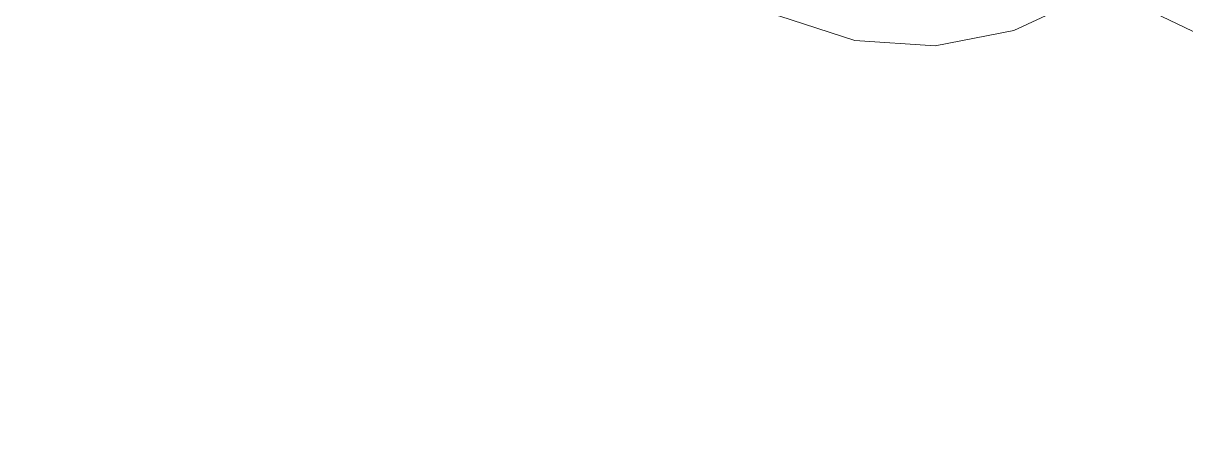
# Model space of a CAD drawing. Header units: centimetres. Extents: x 402 to 3875, y 442 to 2267.
# Drawn here: x 423 to 1307, y 1355 to 1670 of the extents above; entities that cross this region are included whole.
import ezdxf

# ---------------------------------------------------------------- set-up
doc = ezdxf.new("R2010")
doc.units = ezdxf.units.CM
doc.layers.add('Columns of the Existing Mesh Walls', color=250, linetype='Continuous')
doc.layers.add('Floor Area (Red Dust)', color=250, linetype='Continuous')

# ---------------------------------------------------------------- blocks, each defined once
blk = doc.blocks.new('Group_1')
at = {"layer": 'Columns of the Existing Mesh Walls', "color": 250, "lineweight": 20}
blk.add_polyline3d([(1697.51, 3466.62, 0), (49.55, 20.88, 0)], dxfattribs=at)
at = {"layer": 'Floor Area (Red Dust)', "lineweight": 5}
blk.add_polyline3d([(126.12, 912.4, 0), (76.77, 876.54, 0), (37.89, 829.54, 0), (11.91, 774.34, 0), (0.48, 714.41, 0), (4.31, 653.53, 0), (23.16, 595.51, 0), (55.85, 544.01, 0), (100.32, 502.25, 0), (153.78, 472.86, 0), (212.86, 457.69, 0), (273.87, 457.69, 0), (332.96, 472.86, 0), (386.41, 502.25, 0), (430.88, 544.01, 0), (463.57, 595.51, 0), (482.42, 653.53, 0), (486.25, 714.41, 0), (474.82, 774.34, 0), (448.85, 829.54, 0), (409.96, 876.54, 0), (360.61, 912.4, 0)], dxfattribs=at)

msp = doc.modelspace()

# ---------------------------------------------------------------- block references
at = {"layer": 'Columns of the Existing Mesh Walls', "lineweight": 20, "rotation": 270}
msp.add_blockref('Group_1', (401.81, 2139.52), dxfattribs=at)

doc.saveas('drawing.dxf')
